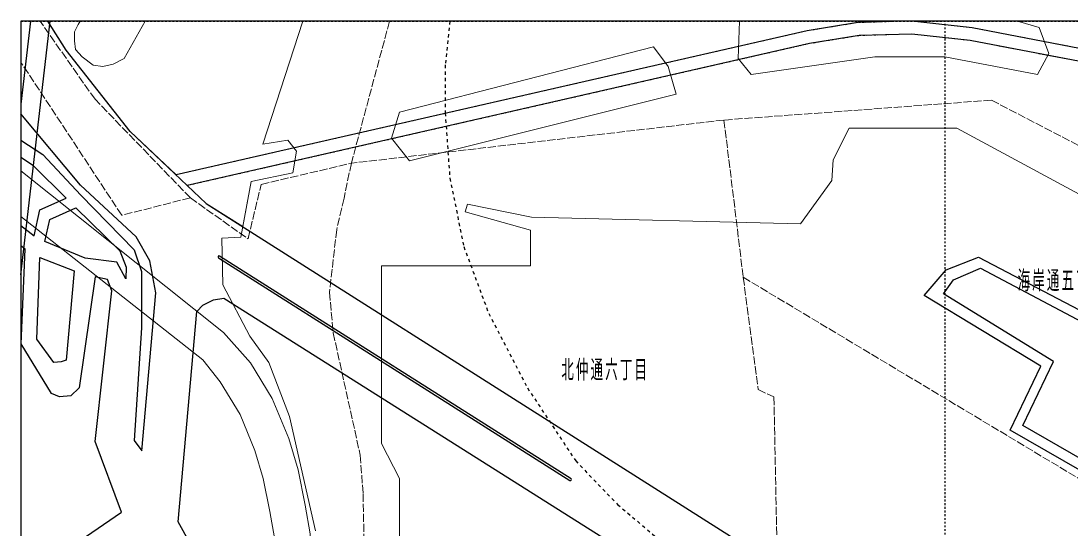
# Model space of a CAD drawing. Units: millimetres, scale not verified. Extents: x -76 to 74, y -76 to 74.
# Drawn here: x -76.5 to -19.6, y 46.7 to 74.1 of the extents above; entities that cross this region are included whole.
import ezdxf

# ---------------------------------------------------------------- set-up
doc = ezdxf.new("R2010")
doc.units = ezdxf.units.MM
doc.header["$LTSCALE"] = 0.25
for name, pattern in [('USER1', [0.70556, 0.35278, -0.35278]), ('USER3', [1.41112, 0.70556, -0.70556]), ('USER4', [2.11668, 1.7639, -0.35278])]:
    doc.linetypes.add(name, pattern=pattern)
for name, color, linetype in [('0-0_01 グリッド', 7, 'USER1'), ('0-4_05 町名', 7, 'Continuous'), ('0-7_08 地下鉄', 7, 'Continuous'), ('1-4_21 デッキ・歩道橋', 7, 'Continuous'), ('1-8_25 分離帯等', 7, 'Continuous'), ('1-9_26 道路', 7, 'Continuous')]:
    doc.layers.add(name, color=color, linetype=linetype)
for name, color, linetype, lineweight in [('0-B_12 区界', 30, 'USER4', 18), ('0-C_13 町界', 30, 'USER4', 18), ('1-1_18 高速分離帯', 5, 'Continuous', 18), ('1-6_23 園路・他敷地道', 7, 'USER1', 18), ('1-C_29 川・池', 150, 'Continuous', 18), ('1-D_30 公園・緑地', 3, 'Continuous', 18), ('1-E_31 地形', 7, 'Continuous', 18), ('1-F_32 海・河川', 150, 'Continuous', 18)]:
    doc.layers.add(name, color=color, linetype=linetype, lineweight=lineweight)
doc.styles.add('ＭＳ ゴシック', font='')
doc.styles.get('ＭＳ ゴシック').set_extended_font_data('MS Gothic')

msp = doc.modelspace()

# ---------------------------------------------------------------- linework, layer by layer
at = {"layer": '0-0_01 グリッド'}
for p, q in [((73.6277, 74.1251), (-76.4802, 74.1251)), ((-26.3903, -75.9021), (-26.3903, 74.1341))]:
    msp.add_line(p, q, dxfattribs=at)
at = {"layer": '0-0_01 グリッド', "linetype": 'Continuous'}
msp.add_lwpolyline([(-76.4802, -75.9021), (73.6277, -75.9021), (73.6277, 74.1341), (-76.4802, 74.1341)], close=True, dxfattribs=at)
at = {"layer": '0-7_08 地下鉄', "linetype": 'USER3'}
msp.add_lwpolyline([(-53.2402, 74.1341), (-53.4892, 71.7649), (-53.4892, 69.1542), (-53.2367, 65.6174), (-52.4788, 61.9119), (-51.1317, 58.291), (-49.0261, 54.2492), (-46.4161, 50.2915), (-44.1423, 47.9336), (-41.8689, 45.9961), (-39.1737, 44.144), (-23.2408, 34.2069), (15.6467, 9.7865), (29.7093, -0.2346), (35.9408, -4.7815), (50.0045, -13.4556), (62.2987, -19.7712), (65.8355, -21.5392), (69.1194, -23.2239), (72.2355, -25.1607), (73.6277, -26.3155)], dxfattribs=at)
at = {"layer": '0-B_12 区界'}
msp.add_line((-56.5061, 74.1341), (-58.5746, 66.4374), dxfattribs=at)
for points in [[(-67.3017, 64.5577), (-72.4667, 69.8997), (-75.4391, 74.1341)], [(-67.3017, 64.5577), (-64.1715, 62.3322), (-63.4625, 65.2881), (-58.5746, 66.4374)]]:
    msp.add_lwpolyline(points, dxfattribs=at)
at = {"layer": '0-C_13 町界'}
for p, q in [((-38.3807, 68.7766), (-37.334, 60.2489)), ((-37.334, 60.2489), (-15.1592, 46.9421))]:
    msp.add_line(p, q, dxfattribs=at)
for points in [[(-67.3017, 64.5577), (-71.0183, 63.6137), (-76.4802, 71.9048)], [(-23.8829, 69.8535), (-38.3807, 68.7766), (-58.5746, 66.4374)], [(-23.8829, 69.8535), (-14.7747, 65.1213), (-10.2699, 62.831), (-6.5664, 60.4863)], [(-58.5746, 66.4374), (-58.9708, 64.537), (-59.3683, 62.8362), (-59.7611, 59.4355), (-59.5571, 57.2355), (-58.0943, 50.6091), (-57.9403, 48.5097), (-57.8297, 43.0698)], [(-37.334, 60.2489), (-36.5224, 54.1603), (-35.6711, 53.7621), (-35.5054, 45.5124), (-34.6041, 44.7648), (-34.6462, 40.415), (-29.4988, 40.4653), (-22.2265, 36.0941)]]:
    msp.add_lwpolyline(points, dxfattribs=at)
at = {"layer": '1-1_18 高速分離帯'}
for points in [[(-45.9782, -18.934), (-65.7363, 10.222), (-69.0112, 15.3225), (-70.0103, 18.1003), (-70.6869, 21.1286), (-70.8192, 23.3038), (-70.5987, 25.2885), (-69.6286, 26.9642), (-67.997, 28.8601), (-66.189, 30.3157), (-63.7636, 32.7851), (-62.0879, 35.7837), (-61.25, 38.5615), (-60.8146, 41.2184), (-60.7198, 44.5822), (-60.816, 46.3413), (-61.0819, 47.9016), (-61.463, 49.8067), (-61.9663, 51.5104), (-62.8593, 53.6842), (-64.0392, 55.6059), (-65.5123, 57.252), (-76.4802, 66.0181)], [(-47.535, -20.0957), (-67.3903, 9.0893), (-71.0397, 14.2197), (-72.3034, 17.6156), (-72.8036, 20.6435), (-73.0386, 23.5832), (-72.6272, 26.1705), (-71.1279, 28.5518), (-69.1235, 30.347), (-67.3355, 31.815), (-65.3511, 33.9754), (-63.94, 36.5331), (-63.2344, 38.6942), (-62.7687, 41.3087), (-62.6619, 44.5643), (-62.747, 46.125), (-62.9898, 47.5488), (-63.3481, 49.3399), (-63.7987, 50.8651), (-64.5946, 52.8023), (-65.6922, 54.5903), (-66.6196, 55.7727), (-76.4802, 63.549)]]:
    msp.add_lwpolyline(points, dxfattribs=at)
at = {"layer": '1-4_21 デッキ・歩道橋'}
for p, q in [((-75.9624, 74.1341), (-76.4802, 69.6313)), ((-76.4802, 60.3757), (-74.9013, 74.1341))]:
    msp.add_line(p, q, dxfattribs=at)
at = {"layer": '1-6_23 園路・他敷地道'}
msp.add_lwpolyline([(-67.3899, 65.2412), (-33.7425, 72.9218), (-31.0536, 73.3552), (-28.1914, 73.442), (-25.0405, 73.092), (-16.3367, 71.4204), (-8.8391, 70.0093), (-8.7086, 70.7024), (-16.2048, 72.1135), (-24.9354, 73.7886), (-28.1376, 74.1462), (-28.1628, 74.1486), (-28.1873, 74.1486), (-31.1208, 74.0593), (-33.8772, 73.6142), (-68.0728, 65.809)], dxfattribs=at)
at = {"layer": '1-8_25 分離帯等'}
for p, q in [((-46.6696, 49.3213), (-65.7197, 61.404)), ((-65.7766, 61.3145), (-46.7265, 49.2318))]:
    msp.add_line(p, q, dxfattribs=at)
for centre, radius, start, end in [((-65.7472, 61.3558), 0.0555, 60.31635, 145.19953), ((-65.7452, 61.3597), 0.0551, 149.73421, 235.26592), ((-46.6988, 49.2789), 0.0547, 239.5731, 325.94278), ((-46.7003, 49.2762), 0.0546, 329.23549, 55.76464)]:
    msp.add_arc(centre, radius, start, end, dxfattribs=at)
at = {"layer": '1-9_26 道路'}
for points in [[(-28.663, 74.1341), (-31.1208, 74.0593), (-33.8772, 73.6142), (-68.0783, 65.8076), (-70.5553, 68.162), (-74.039, 72.5573), (-75.0233, 74.1341)], [(-28.0298, 74.1341), (-24.9354, 73.7886), (-16.2048, 72.1135), (-8.7086, 70.7024), (-8.8391, 70.0093), (-16.3367, 71.4204), (-25.0405, 73.092), (-28.1914, 73.442), (-31.0536, 73.3552), (-33.7425, 72.9218), (-67.4644, 65.224), (-66.4474, 64.2573), (-23.0582, 36.7067), (-15.9185, 47.9619), (-22.8694, 51.9562), (-21.215, 55.424), (-27.5351, 59.2633), (-26.3372, 60.653), (-24.5768, 61.3469), (-11.7069, 54.6006), (-2.7382, 68.7373), (-3.0834, 70.7472), (-8.3134, 74.1341)], [(-76.4802, 67.6797), (-75.2875, 66.908), (-73.2449, 64.7079), (-70.339, 61.7368), (-69.9497, 60.5696), (-69.9497, 57.5118), (-70.339, 51.396), (-69.9352, 50.8475), (-69.1718, 59.4107), (-69.497, 61.136), (-70.2432, 62.4369), (-73.248, 65.2426), (-76.4802, 69.1049)], [(-76.4802, 63.0629), (-75.7636, 62.5037), (-75.4501, 63.9142), (-74.0383, 64.5453), (-75.8029, 66.2954), (-76.4802, 66.7426)], [(-76.4802, 43.7709), (-71.0294, 47.5168), (-72.4515, 51.3388), (-71.562, 59.5141), (-71.7845, 60.1245), (-72.4515, 60.2699), (-73.3335, 54.2568), (-73.7741, 53.8158), (-74.3918, 53.7717), (-74.8324, 53.9481), (-76.4644, 56.6381), (-76.257, 61.7796), (-76.4802, 61.9525)]]:
    msp.add_lwpolyline(points, dxfattribs=at)
for points in [[(-71.2843, 61.0699), (-73.0082, 61.2924), (-75.1862, 62.1923), (-74.921, 63.385), (-73.503, 64.0196), (-71.1169, 61.6817), (-70.7834, 60.7922), (-70.7968, 60.17)], [(-75.6265, 56.9027), (-75.466, 61.3159), (-73.5949, 60.6048), (-74.039, 55.7561), (-74.3033, 55.6679), (-74.7005, 55.6238)], [(-17.6273, 49.5928), (-22.1755, 52.2232), (-20.5212, 55.6907), (-26.4754, 59.3501), (-25.9431, 60.1073), (-24.4731, 60.7391), (-14.3434, 55.3765)], [(-34.7922, 37.8084), (-35.8506, 37.1911), (-62.4917, 37.1049), (-67.9577, 46.9986), (-66.9421, 58.3999), (-66.6306, 58.7396), (-66.0426, 59.0338), (-65.481, 59.1103), (-33.8214, 39.1055)]]:
    msp.add_lwpolyline(points, close=True, dxfattribs=at)
at = {"layer": '1-C_29 川・池'}
msp.add_lwpolyline([(-73.2735, 74.1341), (-73.3731, 73.9594), (-73.5729, 73.5591), (-73.5729, 73.0789), (-73.5333, 72.5986), (-73.1729, 72.199), (-72.5728, 71.7587), (-72.0526, 71.6791), (-71.4924, 71.7987), (-70.8922, 72.1184), (-69.7554, 74.1341)], dxfattribs=at)
at = {"layer": '1-D_30 公園・緑地'}
for points in [[(-61.208, 74.1341), (-63.3667, 67.475), (-62.0142, 67.6807), (-61.5436, 67.093), (-61.7496, 65.9168), (-64.013, 65.4465), (-64.4609, 62.9964), (-66.4474, 64.2573), (-70.5553, 68.162), (-74.039, 72.5573), (-75.0233, 74.1341)], [(-37.5442, 74.1341), (-37.6138, 72.1201), (-36.9082, 71.2381), (-30.2054, 72.2083), (-26.413, 72.2083), (-21.3859, 71.2381), (-20.7685, 72.3847), (-21.2977, 73.7958), (-22.4629, 74.1341)]]:
    msp.add_lwpolyline(points, dxfattribs=at)
msp.add_lwpolyline([(-41.4062, 71.6791), (-42.1999, 72.7374), (-55.9583, 69.2096), (-56.3993, 67.7985), (-55.4292, 66.5638), (-40.9652, 70.1798)], close=True, dxfattribs=at)
at = {"layer": '1-E_31 地形'}
for points in [[(-60.5097, 46.5005), (-61.9267, 52.7055), (-63.0505, 55.6362), (-64.0764, 57.0536), (-65.542, 59.8379), (-65.5909, 62.3783), (-64.5649, 62.4272), (-64.013, 65.4465), (-61.7496, 65.9168), (-61.5436, 67.093), (-62.0142, 67.6807), (-63.3667, 67.475), (-61.208, 74.1341)], [(-37.5442, 74.1341), (-37.6138, 72.1201), (-36.9082, 71.2381), (-30.2054, 72.2083), (-26.413, 72.2083), (-21.3859, 71.2381), (-20.7685, 72.3847), (-21.2977, 73.7958), (-22.4629, 74.1341)], [(-8.6562, 59.0965), (-25.766, 68.3277), (-31.5869, 68.3277), (-32.4689, 66.6224), (-32.5274, 65.5055), (-34.2328, 63.1535), (-48.8146, 63.5063), (-52.2831, 64.2118), (-52.4009, 63.8001), (-48.8731, 62.8007), (-48.8731, 60.8645), (-56.9437, 60.8645), (-56.9437, 51.2403), (-55.9666, 49.3344), (-55.9666, 42.3532)]]:
    msp.add_lwpolyline(points, dxfattribs=at)
msp.add_lwpolyline([(-55.9583, 69.2096), (-56.3993, 67.7985), (-55.4292, 66.5638), (-40.9652, 70.1798), (-41.4062, 71.6791), (-42.1999, 72.7374)], close=True, dxfattribs=at)
at = {"layer": '1-F_32 海・河川'}
for points in [[(-60.5097, 46.5005), (-61.9267, 52.7055), (-63.0505, 55.6362), (-64.0764, 57.0536), (-65.542, 59.8379), (-65.5909, 62.3783), (-64.5649, 62.4272), (-64.013, 65.4465), (-61.7496, 65.9168), (-61.5436, 67.093), (-62.0142, 67.6807), (-63.3667, 67.475), (-61.208, 74.1341)], [(-37.5442, 74.1341), (-37.6138, 72.1201), (-36.9082, 71.2381), (-30.2054, 72.2083), (-26.413, 72.2083), (-21.3859, 71.2381), (-20.7685, 72.3847), (-21.2977, 73.7958), (-22.4629, 74.1341)], [(-8.6562, 59.0965), (-25.766, 68.3277), (-31.5869, 68.3277), (-32.4689, 66.6224), (-32.5274, 65.5055), (-34.2328, 63.1535), (-48.8146, 63.5063), (-52.2831, 64.2118), (-52.4009, 63.8001), (-48.8731, 62.8007), (-48.8731, 60.8645), (-56.9437, 60.8645), (-56.9437, 51.2403), (-55.9666, 49.3344), (-55.9666, 42.3532)]]:
    msp.add_lwpolyline(points, dxfattribs=at)
msp.add_lwpolyline([(-55.4292, 66.5638), (-56.3993, 67.7985), (-55.9583, 69.2096), (-42.1999, 72.7374), (-41.4062, 71.6791), (-40.9652, 70.1798)], close=True, dxfattribs=at)

# ---------------------------------------------------------------- texts
at = {"layer": '0-4_05 町名', "char_height": 0.9932, "attachment_point": 7, "style": 'ＭＳ ゴシック'}
for s, insert in [('\\T1.17;\\W0.5;海岸通五丁目', (-22.4642, 59.4913)), ('\\T1.17;\\W0.5;北仲通六丁目', (-47.194, 54.6537))]:
    msp.add_mtext(s, dxfattribs=dict(at, insert=insert))

doc.saveas('drawing.dxf')
